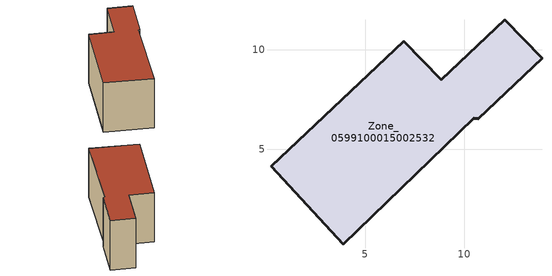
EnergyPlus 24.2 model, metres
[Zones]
Zone_0599100015002532
 floor ground (C_G): 3.91,0.2 0.26,4.15 6.95,10.45 8.84,8.49 12.05,11.53 13.93,9.57 10.7,6.52 10.48,6.57 z0.84
 wall outside (C_F): 10.7,6.52 13.93,9.57 12.05,11.53 8.84,8.49 6.95,10.45 0.26,4.15 3.91,0.2 10.48,6.57 10.7,6.52 z0.84:7.06
 roof outside (C_R): 0.26,4.15 3.91,0.2 10.48,6.57 10.7,6.52 13.93,9.57 12.05,11.53 8.84,8.49 6.95,10.45 z7.06
[BUILDING]
Pand.0599100015002532: North Axis=0; Terrain=City; Loads Convergence Tolerance Value=0.04; Temperature Convergence Tolerance Value=0.4; Solar Distribution=FullExterior; Maximum Number of Warmup Days=25; Minimum Number of Warmup Days=1
[Site:Location]
Rotterdam.The.Hague.AP_ZH_NLD Design_Conditions: Latitude=51.96; Longitude=4.45; Time Zone=1; Elevation=-4.5
[SITE:GROUNDTEMPERATURE:BUILDINGSURFACE]
18, 18, 18, 18, 18, 18, 18, 18, 18, 18, 18, 18
[MATERIAL] Thermal Absorptance=0.9; Solar Absorptance=0.7; Visible Absorptance=0.7
Name | Roughness | Thickness | Conductivity | Density | Specific Heat
G.TI.1975-1991 | MediumSmooth | 0.15 | 0.288461 | 540 | 1210
F.TI.1975-1991 | Rough | 0.3 | 0.230769 | 1920 | 840
R.TI.1975-1991 | MediumRough | 0.2 | 0.153846 | 1500 | 1000
[CONSTRUCTION]
C_G: G.TI.1975-1991
C_F: F.TI.1975-1991
C_R: R.TI.1975-1991
[ZONE]
Zone_0599100015002532: Type=1; Multiplier=1; Ceiling Height=Autocalculate; Volume=Autocalculate; Floor Area=autocalculate; Part of Total Floor Area=Yes
[ZONEINFILTRATION:DESIGNFLOWRATE]
Infil_Zone_0599100015002532: Zone or ZoneList or Space or SpaceList=Zone_0599100015002532; Schedule=AlwaysOn; Design Flow Rate Calculation Method=Flow/Area; Flow Rate per Floor Area=0.003; Constant Term Coefficient=1; Temperature Term Coefficient=0; Velocity Term Coefficient=0; Velocity Squared Term Coefficient=0
[HVACTEMPLATE:ZONE:IDEALLOADSAIRSYSTEM]
Zone_0599100015002532: Maximum Heating Supply Air Temperature=50; Minimum Cooling Supply Air Temperature=13; Maximum Heating Supply Air Humidity Ratio=0.0156; Minimum Cooling Supply Air Humidity Ratio=0.0077; Heating Limit=NoLimit; Cooling Limit=NoLimit; Dehumidification Control Type=ConstantSensibleHeatRatio; Cooling Sensible Heat Ratio=0.7; Dehumidification Setpoint=60; Humidification Control Type=None; Humidification Setpoint=30; Outdoor Air Method=None; Outdoor Air Flow Rate per Person=0.00944; Outdoor Air Flow Rate per Zone Floor Area=0; Outdoor Air Flow Rate per Zone=0; Demand Controlled Ventilation Type=None; Outdoor Air Economizer Type=NoEconomizer; Heat Recovery Type=None; Sensible Heat Recovery Effectiveness=0.7; Latent Heat Recovery Effectiveness=0.65
[ZONECONTROL:THERMOSTAT]
ThermostatControl_Zone_0599100015002532: Zone or ZoneList=Zone_0599100015002532; Control Type Schedule=DualSetpointControlType; Control 1=Thermostat_Zone_0599100015002532; Temperature Difference Between Cutout And Setpoint=0
[THERMOSTATSETPOINT:DUALSETPOINT]
Thermostat_Zone_0599100015002532: Heating Setpoint Temperature Schedule=HeatingSetpoint_Zone_0599100015002532; Cooling Setpoint Temperature Schedule=CoolingSetpoint_Zone_0599100015002532
[SCHEDULE:COMPACT]
HeatingSetpoint_Zone_0599100015002532: Through: 12/31, For: AllDays, Until: 24:00, 21
CoolingSetpoint_Zone_0599100015002532: Through: 12/31, For: AllDays, Until: 24:00, 24
DualSetpointControlType: Through: 12/31, For: AllDays, Until: 24:00, 4
AlwaysOn: Through: 12/31, For: AllDays, Until: 24:00, 1
